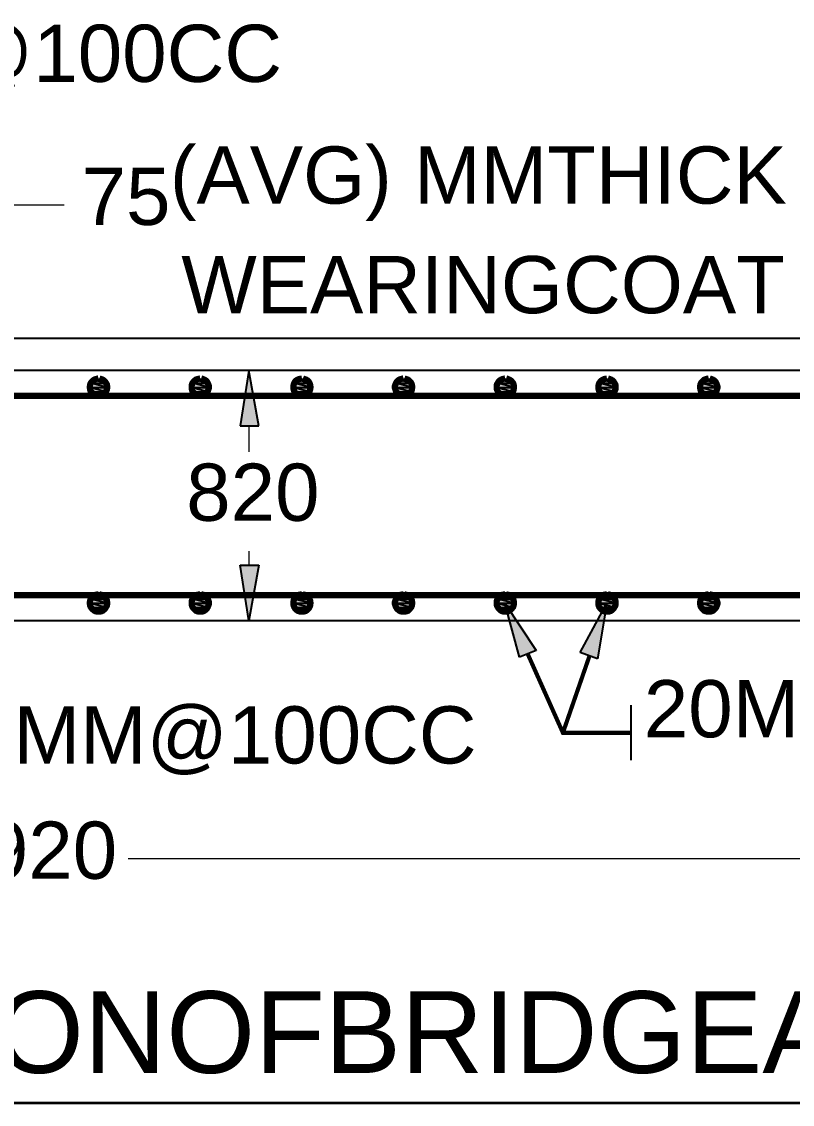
# Model space of a CAD drawing. Header units: millimetres. Extents: x 72 to 769, y 17 to 576.
# Drawn here: x 188.8 to 236, y 444.8 to 511 of the extents above; entities that cross this region are included whole.
import ezdxf

# ---------------------------------------------------------------- set-up
doc = ezdxf.new("R2010")
doc.units = ezdxf.units.MM
for name, color, linetype in [('H', 7, 'Continuous'), ('P', 7, 'Continuous'), ('T', 7, 'Continuous')]:
    doc.layers.add(name, color=color, linetype=linetype)

msp = doc.modelspace()

# ---------------------------------------------------------------- hatches: boundary and pattern name
at = {"layer": 'H', "linetype": 'Continuous'}
for points in [[(202.195, 486.269), (202.741, 489.656), (203.341, 486.269), (202.195, 486.269)], [(193.005, 488.597), (193.093, 488.862), (193.993, 488.862), (194.063, 488.597), (193.005, 488.597)], [(193.093, 488.862), (193.269, 489.056), (193.763, 489.056), (193.993, 488.862), (193.093, 488.862)], [(193.269, 489.056), (193.516, 489.109), (193.763, 489.056), (193.269, 489.056)], [(199.231, 488.597), (199.319, 488.862), (200.201, 488.862), (200.29, 488.597), (199.231, 488.597)], [(199.319, 488.862), (199.496, 489.056), (199.99, 489.056), (200.201, 488.862), (199.319, 488.862)], [(199.496, 489.056), (199.743, 489.109), (199.99, 489.056), (199.496, 489.056)], [(205.458, 488.597), (205.546, 488.862), (206.428, 488.862), (206.516, 488.597), (205.458, 488.597)], [(205.546, 488.862), (205.705, 489.056), (206.216, 489.056), (206.428, 488.862), (205.546, 488.862)], [(205.705, 489.056), (205.969, 489.109), (206.216, 489.056), (205.705, 489.056)], [(211.684, 488.597), (211.755, 488.862), (212.654, 488.862), (212.743, 488.597), (211.684, 488.597)], [(211.755, 488.862), (211.931, 489.056), (212.443, 489.056), (212.654, 488.862), (211.755, 488.862)], [(211.931, 489.056), (212.196, 489.109), (212.443, 489.056), (211.931, 489.056)], [(217.893, 488.597), (217.981, 488.862), (218.881, 488.862), (218.952, 488.597), (217.893, 488.597)], [(217.981, 488.862), (218.158, 489.056), (218.669, 489.056), (218.881, 488.862), (217.981, 488.862)], [(218.158, 489.056), (218.405, 489.109), (218.669, 489.056), (218.158, 489.056)], [(224.12, 488.597), (224.208, 488.862), (225.108, 488.862), (225.178, 488.597), (224.12, 488.597)], [(224.208, 488.862), (224.384, 489.056), (224.896, 489.056), (225.108, 488.862), (224.208, 488.862)], [(224.384, 489.056), (224.631, 489.109), (224.896, 489.056), (224.384, 489.056)], [(230.346, 488.597), (230.434, 488.862), (231.316, 488.862), (231.405, 488.597), (230.346, 488.597)], [(230.434, 488.862), (230.593, 489.056), (231.158, 489.056), (231.316, 488.862), (230.434, 488.862)], [(230.593, 489.056), (230.858, 489.109), (231.158, 489.056), (230.593, 489.056)], [(193.093, 488.35), (193.005, 488.597), (194.063, 488.597), (193.993, 488.35), (193.093, 488.35)], [(193.516, 488.086), (193.269, 488.174), (193.093, 488.35), (193.763, 488.174), (193.516, 488.086)], [(193.763, 488.174), (193.093, 488.35), (193.993, 488.35), (193.763, 488.174)], [(199.319, 488.35), (199.231, 488.597), (200.29, 488.597), (200.201, 488.35), (199.319, 488.35)], [(199.743, 488.086), (199.496, 488.174), (199.319, 488.35), (199.99, 488.174), (199.743, 488.086)], [(199.99, 488.174), (199.319, 488.35), (200.201, 488.35), (199.99, 488.174)], [(205.546, 488.35), (205.458, 488.597), (206.516, 488.597), (206.428, 488.35), (205.546, 488.35)], [(205.969, 488.086), (205.705, 488.174), (205.546, 488.35), (206.216, 488.174), (205.969, 488.086)], [(206.216, 488.174), (205.546, 488.35), (206.428, 488.35), (206.216, 488.174)], [(211.755, 488.35), (211.684, 488.597), (212.743, 488.597), (212.654, 488.35), (211.755, 488.35)], [(212.196, 488.086), (211.931, 488.174), (211.755, 488.35), (212.443, 488.174), (212.196, 488.086)], [(212.443, 488.174), (211.755, 488.35), (212.654, 488.35), (212.443, 488.174)], [(217.981, 488.35), (217.893, 488.597), (218.952, 488.597), (218.881, 488.35), (217.981, 488.35)], [(218.405, 488.086), (218.158, 488.174), (217.981, 488.35), (218.669, 488.174), (218.405, 488.086)], [(218.669, 488.174), (217.981, 488.35), (218.881, 488.35), (218.669, 488.174)], [(224.208, 488.35), (224.12, 488.597), (225.178, 488.597), (225.108, 488.35), (224.208, 488.35)], [(224.631, 488.086), (224.384, 488.174), (224.208, 488.35), (224.896, 488.174), (224.631, 488.086)], [(224.896, 488.174), (224.208, 488.35), (225.108, 488.35), (224.896, 488.174)], [(230.434, 488.35), (230.346, 488.597), (231.405, 488.597), (231.316, 488.35), (230.434, 488.35)], [(230.858, 488.086), (230.593, 488.174), (230.434, 488.35), (231.158, 488.174), (230.858, 488.086)], [(231.158, 488.174), (230.434, 488.35), (231.316, 488.35), (231.158, 488.174)], [(202.741, 474.327), (202.195, 477.714), (203.341, 477.714), (202.741, 474.327)], [(193.005, 475.386), (193.093, 475.65), (193.993, 475.65), (194.063, 475.386), (193.005, 475.386)], [(193.093, 475.65), (193.269, 475.809), (193.763, 475.809), (193.993, 475.65), (193.093, 475.65)], [(193.269, 475.809), (193.516, 475.897), (193.763, 475.809), (193.269, 475.809)], [(199.231, 475.386), (199.319, 475.65), (200.201, 475.65), (200.29, 475.386), (199.231, 475.386)], [(199.319, 475.65), (199.496, 475.809), (199.99, 475.809), (200.201, 475.65), (199.319, 475.65)], [(199.496, 475.809), (199.743, 475.897), (199.99, 475.809), (199.496, 475.809)], [(205.458, 475.386), (205.546, 475.65), (206.428, 475.65), (206.516, 475.386), (205.458, 475.386)], [(205.546, 475.65), (205.705, 475.809), (206.216, 475.809), (206.428, 475.65), (205.546, 475.65)], [(205.705, 475.809), (205.969, 475.897), (206.216, 475.809), (205.705, 475.809)], [(211.684, 475.386), (211.755, 475.65), (212.654, 475.65), (212.743, 475.386), (211.684, 475.386)], [(211.755, 475.65), (211.931, 475.809), (212.443, 475.809), (212.654, 475.65), (211.755, 475.65)], [(211.931, 475.809), (212.196, 475.897), (212.443, 475.809), (211.931, 475.809)], [(217.893, 475.386), (217.981, 475.65), (218.881, 475.65), (218.952, 475.386), (217.893, 475.386)], [(217.981, 475.65), (218.158, 475.809), (218.669, 475.809), (218.881, 475.65), (217.981, 475.65)], [(218.158, 475.809), (218.405, 475.897), (218.669, 475.809), (218.158, 475.809)], [(224.12, 475.386), (224.208, 475.65), (225.108, 475.65), (225.178, 475.386), (224.12, 475.386)], [(224.208, 475.65), (224.384, 475.809), (224.896, 475.809), (225.108, 475.65), (224.208, 475.65)], [(224.384, 475.809), (224.631, 475.897), (224.896, 475.809), (224.384, 475.809)], [(230.346, 475.386), (230.434, 475.65), (231.316, 475.65), (231.405, 475.386), (230.346, 475.386)], [(230.434, 475.65), (230.593, 475.809), (231.158, 475.809), (231.316, 475.65), (230.434, 475.65)], [(230.593, 475.809), (230.858, 475.897), (231.158, 475.809), (230.593, 475.809)], [(193.093, 475.139), (193.005, 475.386), (194.063, 475.386), (193.993, 475.139), (193.093, 475.139)], [(193.516, 474.839), (193.269, 474.927), (193.093, 475.139), (193.763, 474.927), (193.516, 474.839)], [(193.763, 474.927), (193.093, 475.139), (193.993, 475.139), (193.763, 474.927)], [(199.319, 475.139), (199.231, 475.386), (200.29, 475.386), (200.201, 475.139), (199.319, 475.139)], [(199.743, 474.839), (199.496, 474.927), (199.319, 475.139), (199.99, 474.927), (199.743, 474.839)], [(199.99, 474.927), (199.319, 475.139), (200.201, 475.139), (199.99, 474.927)], [(205.546, 475.139), (205.458, 475.386), (206.516, 475.386), (206.428, 475.139), (205.546, 475.139)], [(205.969, 474.839), (205.705, 474.927), (205.546, 475.139), (206.216, 474.927), (205.969, 474.839)], [(206.216, 474.927), (205.546, 475.139), (206.428, 475.139), (206.216, 474.927)], [(211.755, 475.139), (211.684, 475.386), (212.743, 475.386), (212.654, 475.139), (211.755, 475.139)], [(212.196, 474.839), (211.931, 474.927), (211.755, 475.139), (212.443, 474.927), (212.196, 474.839)], [(212.443, 474.927), (211.755, 475.139), (212.654, 475.139), (212.443, 474.927)], [(217.981, 475.139), (217.893, 475.386), (218.952, 475.386), (218.881, 475.139), (217.981, 475.139)], [(218.405, 474.839), (218.158, 474.927), (217.981, 475.139), (218.669, 474.927), (218.405, 474.839)], [(218.669, 474.927), (217.981, 475.139), (218.881, 475.139), (218.669, 474.927)], [(219.304, 472.087), (218.405, 475.386), (220.31, 472.511), (219.304, 472.087)], [(224.084, 471.999), (223.026, 472.387), (224.631, 475.386), (224.084, 471.999)], [(224.208, 475.139), (224.12, 475.386), (225.178, 475.386), (225.108, 475.139), (224.208, 475.139)], [(224.631, 474.839), (224.384, 474.927), (224.208, 475.139), (224.896, 474.927), (224.631, 474.839)], [(224.896, 474.927), (224.208, 475.139), (225.108, 475.139), (224.896, 474.927)], [(230.434, 475.139), (230.346, 475.386), (231.405, 475.386), (231.316, 475.139), (230.434, 475.139)], [(230.858, 474.839), (230.593, 474.927), (230.434, 475.139), (231.158, 474.927), (230.858, 474.839)], [(231.158, 474.927), (230.434, 475.139), (231.316, 475.139), (231.158, 474.927)]]:
    msp.add_hatch(color=256, dxfattribs=at).paths.add_polyline_path(points)

# ---------------------------------------------------------------- linework, layer by layer
at = {"layer": 'P'}
for points, const_width in [([(191.435, 499.78), (188.048, 499.78), (188.048, 498.334)], 0.085), ([(138.783, 491.613), (249.308, 491.613)], 0.127), ([(138.942, 489.656), (249.132, 489.656)], 0.127), ([(202.071, 489.656), (204.047, 489.656)], 0.085), ([(193.534, 489.162), (193.375, 489.126), (193.287, 489.091), (193.199, 489.038), (193.128, 488.968), (193.058, 488.879), (193.022, 488.791), (193.005, 488.685), (193.005, 488.58), (193.022, 488.474), (193.058, 488.368), (193.128, 488.297), (193.199, 488.227), (193.287, 488.156), (193.375, 488.121), (193.481, 488.103), (193.587, 488.103), (193.693, 488.121), (193.781, 488.156), (193.869, 488.227), (193.94, 488.297), (193.993, 488.368), (194.045, 488.474), (194.063, 488.58), (194.063, 488.685), (194.045, 488.791), (193.993, 488.879), (193.94, 488.968), (193.869, 489.038), (193.781, 489.091), (193.693, 489.126), (193.587, 489.162)], 0.381), ([(199.76, 489.162), (199.602, 489.126), (199.496, 489.091), (199.425, 489.038), (199.355, 488.968), (199.284, 488.879), (199.249, 488.791), (199.231, 488.685), (199.231, 488.58), (199.249, 488.474), (199.284, 488.368), (199.355, 488.297), (199.425, 488.227), (199.496, 488.156), (199.602, 488.121), (199.708, 488.103), (199.813, 488.103), (199.919, 488.121), (200.007, 488.156), (200.096, 488.227), (200.166, 488.297), (200.219, 488.368), (200.254, 488.474), (200.29, 488.58), (200.29, 488.685), (200.254, 488.791), (200.219, 488.879), (200.166, 488.968), (200.096, 489.038), (200.007, 489.091), (199.919, 489.126), (199.813, 489.162)], 0.381), ([(205.987, 489.162), (205.828, 489.126), (205.722, 489.091), (205.634, 489.038), (205.564, 488.968), (205.511, 488.879), (205.475, 488.791), (205.458, 488.685), (205.458, 488.58), (205.475, 488.474), (205.511, 488.368), (205.564, 488.297), (205.634, 488.227), (205.722, 488.156), (205.828, 488.121), (205.916, 488.103), (206.04, 488.103), (206.128, 488.121), (206.234, 488.156), (206.322, 488.227), (206.393, 488.297), (206.446, 488.368), (206.481, 488.474), (206.498, 488.58), (206.498, 488.685), (206.481, 488.791), (206.446, 488.879), (206.393, 488.968), (206.322, 489.038), (206.234, 489.091), (206.128, 489.126), (206.04, 489.162)], 0.381), ([(212.196, 489.162), (212.037, 489.126), (211.949, 489.091), (211.861, 489.038), (211.79, 488.968), (211.737, 488.879), (211.702, 488.791), (211.667, 488.685), (211.667, 488.58), (211.702, 488.474), (211.737, 488.368), (211.79, 488.297), (211.861, 488.227), (211.949, 488.156), (212.037, 488.121), (212.143, 488.103), (212.249, 488.103), (212.355, 488.121), (212.46, 488.156), (212.531, 488.227), (212.602, 488.297), (212.672, 488.368), (212.707, 488.474), (212.725, 488.58), (212.725, 488.685), (212.707, 488.791), (212.672, 488.879), (212.602, 488.968), (212.531, 489.038), (212.46, 489.091), (212.355, 489.126), (212.249, 489.162)], 0.381), ([(218.422, 489.162), (218.264, 489.126), (218.175, 489.091), (218.087, 489.038), (218.017, 488.968), (217.964, 488.879), (217.911, 488.791), (217.893, 488.685), (217.893, 488.58), (217.911, 488.474), (217.964, 488.368), (218.017, 488.297), (218.087, 488.227), (218.175, 488.156), (218.264, 488.121), (218.369, 488.103), (218.475, 488.103), (218.581, 488.121), (218.669, 488.156), (218.758, 488.227), (218.828, 488.297), (218.899, 488.368), (218.934, 488.474), (218.952, 488.58), (218.952, 488.685), (218.934, 488.791), (218.899, 488.879), (218.828, 488.968), (218.758, 489.038), (218.669, 489.091), (218.581, 489.126), (218.475, 489.162)], 0.381), ([(224.649, 489.162), (224.49, 489.126), (224.402, 489.091), (224.314, 489.038), (224.243, 488.968), (224.173, 488.879), (224.137, 488.791), (224.12, 488.685), (224.12, 488.58), (224.137, 488.474), (224.173, 488.368), (224.243, 488.297), (224.314, 488.227), (224.402, 488.156), (224.49, 488.121), (224.596, 488.103), (224.702, 488.103), (224.808, 488.121), (224.896, 488.156), (224.984, 488.227), (225.055, 488.297), (225.108, 488.368), (225.16, 488.474), (225.178, 488.58), (225.178, 488.685), (225.16, 488.791), (225.108, 488.879), (225.055, 488.968), (224.984, 489.038), (224.896, 489.091), (224.808, 489.126), (224.702, 489.162)], 0.381), ([(230.875, 489.162), (230.717, 489.126), (230.611, 489.091), (230.54, 489.038), (230.47, 488.968), (230.399, 488.879), (230.364, 488.791), (230.346, 488.685), (230.346, 488.58), (230.364, 488.474), (230.399, 488.368), (230.47, 488.297), (230.54, 488.227), (230.611, 488.156), (230.717, 488.121), (230.823, 488.103), (230.928, 488.103), (231.034, 488.121), (231.122, 488.156), (231.211, 488.227), (231.281, 488.297), (231.334, 488.368), (231.369, 488.474), (231.405, 488.58), (231.405, 488.685), (231.369, 488.791), (231.334, 488.879), (231.281, 488.968), (231.211, 489.038), (231.122, 489.091), (231.034, 489.126), (230.928, 489.162)], 0.381), ([(130.687, 488.103), (256.293, 488.103)], 0.381), ([(202.741, 486.269), (202.741, 484.664)], 0.085), ([(202.741, 477.732), (202.741, 478.614)], 0.085), ([(130.687, 475.897), (256.293, 475.897)], 0.381), ([(193.534, 475.95), (193.375, 475.933), (193.287, 475.88), (193.199, 475.827), (193.128, 475.756), (193.058, 475.668), (193.022, 475.58), (193.005, 475.474), (193.005, 475.368), (193.022, 475.262), (193.058, 475.174), (193.128, 475.086), (193.199, 475.015), (193.287, 474.945), (193.375, 474.909), (193.481, 474.892), (193.587, 474.892), (193.693, 474.909), (193.781, 474.945), (193.869, 475.015), (193.94, 475.086), (193.993, 475.174), (194.045, 475.262), (194.063, 475.368), (194.063, 475.474), (194.045, 475.58), (193.993, 475.668), (193.94, 475.756), (193.869, 475.827), (193.781, 475.88), (193.693, 475.933), (193.587, 475.95)], 0.381), ([(199.76, 475.95), (199.602, 475.933), (199.496, 475.88), (199.425, 475.827), (199.355, 475.756), (199.284, 475.668), (199.249, 475.58), (199.231, 475.474), (199.231, 475.368), (199.249, 475.262), (199.284, 475.174), (199.355, 475.086), (199.425, 475.015), (199.496, 474.945), (199.602, 474.909), (199.708, 474.892), (199.813, 474.892), (199.919, 474.909), (200.007, 474.945), (200.096, 475.015), (200.166, 475.086), (200.219, 475.174), (200.254, 475.262), (200.29, 475.368), (200.29, 475.474), (200.254, 475.58), (200.219, 475.668), (200.166, 475.756), (200.096, 475.827), (200.007, 475.88), (199.919, 475.933), (199.813, 475.95)], 0.381), ([(205.987, 475.95), (205.828, 475.933), (205.722, 475.88), (205.634, 475.827), (205.564, 475.756), (205.511, 475.668), (205.475, 475.58), (205.458, 475.474), (205.458, 475.368), (205.475, 475.262), (205.511, 475.174), (205.564, 475.086), (205.634, 475.015), (205.722, 474.945), (205.828, 474.909), (205.916, 474.892), (206.04, 474.892), (206.128, 474.909), (206.234, 474.945), (206.322, 475.015), (206.393, 475.086), (206.446, 475.174), (206.481, 475.262), (206.498, 475.368), (206.498, 475.474), (206.481, 475.58), (206.446, 475.668), (206.393, 475.756), (206.322, 475.827), (206.234, 475.88), (206.128, 475.933), (206.04, 475.95)], 0.381), ([(212.196, 475.95), (212.037, 475.933), (211.949, 475.88), (211.861, 475.827), (211.79, 475.756), (211.737, 475.668), (211.702, 475.58), (211.667, 475.474), (211.667, 475.368), (211.702, 475.262), (211.737, 475.174), (211.79, 475.086), (211.861, 475.015), (211.949, 474.945), (212.037, 474.909), (212.143, 474.892), (212.249, 474.892), (212.355, 474.909), (212.46, 474.945), (212.531, 475.015), (212.602, 475.086), (212.672, 475.174), (212.707, 475.262), (212.725, 475.368), (212.725, 475.474), (212.707, 475.58), (212.672, 475.668), (212.602, 475.756), (212.531, 475.827), (212.46, 475.88), (212.355, 475.933), (212.249, 475.95)], 0.381), ([(218.422, 475.95), (218.264, 475.933), (218.175, 475.88), (218.087, 475.827), (218.017, 475.756), (217.964, 475.668), (217.911, 475.58), (217.893, 475.474), (217.893, 475.368), (217.911, 475.262), (217.964, 475.174), (218.017, 475.086), (218.087, 475.015), (218.175, 474.945), (218.264, 474.909), (218.369, 474.892), (218.475, 474.892), (218.581, 474.909), (218.669, 474.945), (218.758, 475.015), (218.828, 475.086), (218.899, 475.174), (218.934, 475.262), (218.952, 475.368), (218.952, 475.474), (218.934, 475.58), (218.899, 475.668), (218.828, 475.756), (218.758, 475.827), (218.669, 475.88), (218.581, 475.933), (218.475, 475.95)], 0.381), ([(224.649, 475.95), (224.49, 475.933), (224.402, 475.88), (224.314, 475.827), (224.243, 475.756), (224.173, 475.668), (224.137, 475.58), (224.12, 475.474), (224.12, 475.368), (224.137, 475.262), (224.173, 475.174), (224.243, 475.086), (224.314, 475.015), (224.402, 474.945), (224.49, 474.909), (224.596, 474.892), (224.702, 474.892), (224.808, 474.909), (224.896, 474.945), (224.984, 475.015), (225.055, 475.086), (225.108, 475.174), (225.16, 475.262), (225.178, 475.368), (225.178, 475.474), (225.16, 475.58), (225.108, 475.668), (225.055, 475.756), (224.984, 475.827), (224.896, 475.88), (224.808, 475.933), (224.702, 475.95)], 0.381), ([(230.875, 475.95), (230.717, 475.933), (230.611, 475.88), (230.54, 475.827), (230.47, 475.756), (230.399, 475.668), (230.364, 475.58), (230.346, 475.474), (230.346, 475.368), (230.364, 475.262), (230.399, 475.174), (230.47, 475.086), (230.54, 475.015), (230.611, 474.945), (230.717, 474.909), (230.823, 474.892), (230.928, 474.892), (231.034, 474.909), (231.122, 474.945), (231.211, 475.015), (231.281, 475.086), (231.334, 475.174), (231.369, 475.262), (231.405, 475.368), (231.405, 475.474), (231.369, 475.58), (231.334, 475.668), (231.281, 475.756), (231.211, 475.827), (231.122, 475.88), (231.034, 475.933), (230.928, 475.95)], 0.381), ([(130.263, 474.345), (257.81, 474.345)], 0.127), ([(202.071, 474.345), (204.047, 474.345)], 0.085), ([(219.798, 472.299), (221.95, 467.483), (226.113, 467.483)], 0.254), ([(223.573, 472.175), (221.95, 467.483)], 0.254), ([(226.113, 469.177), (226.113, 465.79)], 0.127), ([(254.476, 459.775), (195.333, 459.775)], 0.085), ([(141.781, 444.835), (262.767, 444.835)], 0.169)]:
    msp.add_lwpolyline(points, dxfattribs=dict(at, const_width=const_width))
for points in [[(202.741, 489.656), (202.195, 486.269)], [(203.341, 486.269), (202.741, 489.656)], [(193.093, 488.862), (193.005, 488.597)], [(193.252, 489.073), (193.093, 488.862)], [(193.093, 488.862), (193.975, 488.862)], [(194.063, 488.597), (193.093, 488.862)], [(194.063, 488.597), (193.093, 488.862)], [(193.093, 488.862), (193.975, 488.862)], [(193.516, 489.109), (193.252, 489.073)], [(193.252, 489.073), (193.763, 489.073)], [(193.975, 488.862), (193.252, 489.073)], [(193.975, 488.862), (193.252, 489.073)], [(193.252, 489.073), (193.763, 489.073)], [(193.763, 489.073), (193.516, 489.109)], [(193.763, 489.073), (193.975, 488.862)], [(193.975, 488.862), (194.063, 488.597)], [(199.319, 488.862), (199.231, 488.597)], [(199.478, 489.073), (199.319, 488.862)], [(199.319, 488.862), (200.201, 488.862)], [(200.29, 488.597), (199.319, 488.862)], [(200.29, 488.597), (199.319, 488.862)], [(199.319, 488.862), (200.201, 488.862)], [(199.725, 489.109), (199.478, 489.073)], [(199.478, 489.073), (199.99, 489.073)], [(200.201, 488.862), (199.478, 489.073)], [(200.201, 488.862), (199.478, 489.073)], [(199.478, 489.073), (199.99, 489.073)], [(199.99, 489.073), (199.725, 489.109)], [(199.99, 489.073), (200.201, 488.862)], [(200.201, 488.862), (200.29, 488.597)], [(205.528, 488.862), (205.458, 488.597)], [(205.705, 489.073), (205.528, 488.862)], [(205.528, 488.862), (206.428, 488.862)], [(206.516, 488.597), (205.528, 488.862)], [(206.516, 488.597), (205.528, 488.862)], [(205.528, 488.862), (206.428, 488.862)], [(205.952, 489.109), (205.705, 489.073)], [(205.705, 489.073), (206.216, 489.073)], [(206.428, 488.862), (205.705, 489.073)], [(206.428, 488.862), (205.705, 489.073)], [(205.705, 489.073), (206.216, 489.073)], [(206.216, 489.073), (205.952, 489.109)], [(206.216, 489.073), (206.428, 488.862)], [(206.428, 488.862), (206.516, 488.597)], [(211.755, 488.862), (211.667, 488.597)], [(211.931, 489.073), (211.755, 488.862)], [(211.755, 488.862), (212.654, 488.862)], [(212.725, 488.597), (211.755, 488.862)], [(212.725, 488.597), (211.755, 488.862)], [(211.755, 488.862), (212.654, 488.862)], [(212.178, 489.109), (211.931, 489.073)], [(211.931, 489.073), (212.425, 489.073)], [(212.654, 488.862), (211.931, 489.073)], [(212.654, 488.862), (211.931, 489.073)], [(211.931, 489.073), (212.425, 489.073)], [(212.425, 489.073), (212.178, 489.109)], [(212.425, 489.073), (212.654, 488.862)], [(212.654, 488.862), (212.725, 488.597)], [(217.981, 488.862), (217.893, 488.597)], [(218.158, 489.073), (217.981, 488.862)], [(217.981, 488.862), (218.863, 488.862)], [(218.952, 488.597), (217.981, 488.862)], [(218.952, 488.597), (217.981, 488.862)], [(217.981, 488.862), (218.863, 488.862)], [(218.405, 489.109), (218.158, 489.073)], [(218.158, 489.073), (218.652, 489.073)], [(218.863, 488.862), (218.158, 489.073)], [(218.863, 488.862), (218.158, 489.073)], [(218.158, 489.073), (218.652, 489.073)], [(218.652, 489.073), (218.405, 489.109)], [(218.652, 489.073), (218.863, 488.862)], [(218.863, 488.862), (218.952, 488.597)], [(224.208, 488.862), (224.12, 488.597)], [(224.367, 489.073), (224.208, 488.862)], [(224.208, 488.862), (225.09, 488.862)], [(225.178, 488.597), (224.208, 488.862)], [(225.178, 488.597), (224.208, 488.862)], [(224.208, 488.862), (225.09, 488.862)], [(224.631, 489.109), (224.367, 489.073)], [(224.367, 489.073), (224.878, 489.073)], [(225.09, 488.862), (224.367, 489.073)], [(225.09, 488.862), (224.367, 489.073)], [(224.367, 489.073), (224.878, 489.073)], [(224.878, 489.073), (224.631, 489.109)], [(224.878, 489.073), (225.09, 488.862)], [(225.09, 488.862), (225.178, 488.597)], [(230.417, 488.862), (230.346, 488.597)], [(230.593, 489.073), (230.417, 488.862)], [(230.417, 488.862), (231.316, 488.862)], [(231.405, 488.597), (230.417, 488.862)], [(231.405, 488.597), (230.417, 488.862)], [(230.417, 488.862), (231.316, 488.862)], [(230.858, 489.109), (230.593, 489.073)], [(230.593, 489.073), (231.14, 489.073)], [(231.316, 488.862), (230.593, 489.073)], [(231.316, 488.862), (230.593, 489.073)], [(230.593, 489.073), (231.14, 489.073)], [(231.14, 489.073), (230.858, 489.109)], [(231.14, 489.073), (231.316, 488.862)], [(231.316, 488.862), (231.405, 488.597)], [(193.005, 488.597), (194.063, 488.597)], [(193.975, 488.35), (193.005, 488.597)], [(193.005, 488.597), (193.093, 488.35)], [(193.975, 488.35), (193.005, 488.597)], [(193.005, 488.597), (194.063, 488.597)], [(193.093, 488.35), (193.975, 488.35)], [(193.093, 488.35), (193.252, 488.174)], [(193.763, 488.174), (193.093, 488.35)], [(193.093, 488.35), (193.975, 488.35)], [(193.763, 488.174), (193.093, 488.35)], [(193.975, 488.35), (193.763, 488.174)], [(194.063, 488.597), (193.975, 488.35)], [(199.231, 488.597), (200.29, 488.597)], [(200.201, 488.35), (199.231, 488.597)], [(199.231, 488.597), (199.319, 488.35)], [(200.201, 488.35), (199.231, 488.597)], [(199.231, 488.597), (200.29, 488.597)], [(199.319, 488.35), (200.201, 488.35)], [(199.319, 488.35), (199.478, 488.174)], [(199.99, 488.174), (199.319, 488.35)], [(199.319, 488.35), (200.201, 488.35)], [(199.99, 488.174), (199.319, 488.35)], [(200.201, 488.35), (199.99, 488.174)], [(200.29, 488.597), (200.201, 488.35)], [(205.458, 488.597), (206.516, 488.597)], [(206.428, 488.35), (205.458, 488.597)], [(205.458, 488.597), (205.528, 488.35)], [(206.428, 488.35), (205.458, 488.597)], [(205.458, 488.597), (206.516, 488.597)], [(205.528, 488.35), (206.428, 488.35)], [(205.528, 488.35), (205.705, 488.174)], [(206.216, 488.174), (205.528, 488.35)], [(205.528, 488.35), (206.428, 488.35)], [(206.216, 488.174), (205.528, 488.35)], [(206.428, 488.35), (206.216, 488.174)], [(206.516, 488.597), (206.428, 488.35)], [(211.667, 488.597), (212.725, 488.597)], [(212.654, 488.35), (211.667, 488.597)], [(211.667, 488.597), (211.755, 488.35)], [(212.654, 488.35), (211.667, 488.597)], [(211.667, 488.597), (212.725, 488.597)], [(211.755, 488.35), (212.654, 488.35)], [(211.755, 488.35), (211.931, 488.174)], [(212.425, 488.174), (211.755, 488.35)], [(211.755, 488.35), (212.654, 488.35)], [(212.425, 488.174), (211.755, 488.35)], [(212.654, 488.35), (212.425, 488.174)], [(212.725, 488.597), (212.654, 488.35)], [(217.893, 488.597), (218.952, 488.597)], [(218.863, 488.35), (217.893, 488.597)], [(217.893, 488.597), (217.981, 488.35)], [(218.863, 488.35), (217.893, 488.597)], [(217.893, 488.597), (218.952, 488.597)], [(217.981, 488.35), (218.863, 488.35)], [(217.981, 488.35), (218.158, 488.174)], [(218.652, 488.174), (217.981, 488.35)], [(217.981, 488.35), (218.863, 488.35)], [(218.652, 488.174), (217.981, 488.35)], [(218.863, 488.35), (218.652, 488.174)], [(218.952, 488.597), (218.863, 488.35)], [(224.12, 488.597), (225.178, 488.597)], [(225.09, 488.35), (224.12, 488.597)], [(224.12, 488.597), (224.208, 488.35)], [(225.09, 488.35), (224.12, 488.597)], [(224.12, 488.597), (225.178, 488.597)], [(224.208, 488.35), (225.09, 488.35)], [(224.208, 488.35), (224.367, 488.174)], [(224.878, 488.174), (224.208, 488.35)], [(224.208, 488.35), (225.09, 488.35)], [(224.878, 488.174), (224.208, 488.35)], [(225.09, 488.35), (224.878, 488.174)], [(225.178, 488.597), (225.09, 488.35)], [(230.346, 488.597), (231.405, 488.597)], [(231.316, 488.35), (230.346, 488.597)], [(230.346, 488.597), (230.417, 488.35)], [(231.316, 488.35), (230.346, 488.597)], [(230.346, 488.597), (231.405, 488.597)], [(230.417, 488.35), (231.316, 488.35)], [(230.417, 488.35), (230.593, 488.174)], [(231.14, 488.174), (230.417, 488.35)], [(230.417, 488.35), (231.316, 488.35)], [(231.14, 488.174), (230.417, 488.35)], [(231.316, 488.35), (231.14, 488.174)], [(231.405, 488.597), (231.316, 488.35)], [(193.252, 488.174), (193.763, 488.174)], [(193.252, 488.174), (193.763, 488.174)], [(193.516, 488.103), (193.252, 488.174)], [(193.763, 488.174), (193.516, 488.103)], [(199.478, 488.174), (199.99, 488.174)], [(199.478, 488.174), (199.99, 488.174)], [(199.725, 488.103), (199.478, 488.174)], [(199.99, 488.174), (199.725, 488.103)], [(205.705, 488.174), (206.216, 488.174)], [(205.705, 488.174), (206.216, 488.174)], [(205.952, 488.103), (205.705, 488.174)], [(206.216, 488.174), (205.952, 488.103)], [(211.931, 488.174), (212.425, 488.174)], [(211.931, 488.174), (212.425, 488.174)], [(212.178, 488.103), (211.931, 488.174)], [(212.425, 488.174), (212.178, 488.103)], [(218.158, 488.174), (218.652, 488.174)], [(218.158, 488.174), (218.652, 488.174)], [(218.405, 488.103), (218.158, 488.174)], [(218.652, 488.174), (218.405, 488.103)], [(224.367, 488.174), (224.878, 488.174)], [(224.367, 488.174), (224.878, 488.174)], [(224.631, 488.103), (224.367, 488.174)], [(224.878, 488.174), (224.631, 488.103)], [(230.593, 488.174), (231.14, 488.174)], [(230.593, 488.174), (231.14, 488.174)], [(230.858, 488.103), (230.593, 488.174)], [(231.14, 488.174), (230.858, 488.103)], [(202.195, 486.269), (203.341, 486.269)], [(202.195, 477.732), (203.341, 477.732)], [(202.741, 474.345), (202.195, 477.732)], [(203.341, 477.732), (202.741, 474.345)], [(193.093, 475.65), (193.005, 475.403)], [(193.252, 475.827), (193.093, 475.65)], [(193.093, 475.65), (193.975, 475.65)], [(194.063, 475.403), (193.093, 475.65)], [(194.063, 475.403), (193.093, 475.65)], [(193.093, 475.65), (193.975, 475.65)], [(193.516, 475.897), (193.252, 475.827)], [(193.252, 475.827), (193.763, 475.827)], [(193.975, 475.65), (193.252, 475.827)], [(193.975, 475.65), (193.252, 475.827)], [(193.252, 475.827), (193.763, 475.827)], [(193.763, 475.827), (193.516, 475.897)], [(193.763, 475.827), (193.975, 475.65)], [(193.975, 475.65), (194.063, 475.403)], [(199.319, 475.65), (199.231, 475.403)], [(199.478, 475.827), (199.319, 475.65)], [(199.319, 475.65), (200.201, 475.65)], [(200.29, 475.403), (199.319, 475.65)], [(200.29, 475.403), (199.319, 475.65)], [(199.319, 475.65), (200.201, 475.65)], [(199.725, 475.897), (199.478, 475.827)], [(199.478, 475.827), (199.99, 475.827)], [(200.201, 475.65), (199.478, 475.827)], [(200.201, 475.65), (199.478, 475.827)], [(199.478, 475.827), (199.99, 475.827)], [(199.99, 475.827), (199.725, 475.897)], [(199.99, 475.827), (200.201, 475.65)], [(200.201, 475.65), (200.29, 475.403)], [(205.528, 475.65), (205.458, 475.403)], [(205.705, 475.827), (205.528, 475.65)], [(205.528, 475.65), (206.428, 475.65)], [(206.516, 475.403), (205.528, 475.65)], [(206.516, 475.403), (205.528, 475.65)], [(205.528, 475.65), (206.428, 475.65)], [(205.952, 475.897), (205.705, 475.827)], [(205.705, 475.827), (206.216, 475.827)], [(206.428, 475.65), (205.705, 475.827)], [(206.428, 475.65), (205.705, 475.827)], [(205.705, 475.827), (206.216, 475.827)], [(206.216, 475.827), (205.952, 475.897)], [(206.216, 475.827), (206.428, 475.65)], [(206.428, 475.65), (206.516, 475.403)], [(211.755, 475.65), (211.667, 475.403)], [(211.931, 475.827), (211.755, 475.65)], [(211.755, 475.65), (212.654, 475.65)], [(212.725, 475.403), (211.755, 475.65)], [(212.725, 475.403), (211.755, 475.65)], [(211.755, 475.65), (212.654, 475.65)], [(212.178, 475.897), (211.931, 475.827)], [(211.931, 475.827), (212.425, 475.827)], [(212.654, 475.65), (211.931, 475.827)], [(212.654, 475.65), (211.931, 475.827)], [(211.931, 475.827), (212.425, 475.827)], [(212.425, 475.827), (212.178, 475.897)], [(212.425, 475.827), (212.654, 475.65)], [(212.654, 475.65), (212.725, 475.403)], [(217.981, 475.65), (217.893, 475.403)], [(218.158, 475.827), (217.981, 475.65)], [(217.981, 475.65), (218.863, 475.65)], [(218.952, 475.403), (217.981, 475.65)], [(218.952, 475.403), (217.981, 475.65)], [(217.981, 475.65), (218.863, 475.65)], [(218.405, 475.897), (218.158, 475.827)], [(218.158, 475.827), (218.652, 475.827)], [(218.863, 475.65), (218.158, 475.827)], [(218.863, 475.65), (218.158, 475.827)], [(218.158, 475.827), (218.652, 475.827)], [(218.652, 475.827), (218.405, 475.897)], [(218.652, 475.827), (218.863, 475.65)], [(218.863, 475.65), (218.952, 475.403)], [(224.208, 475.65), (224.12, 475.403)], [(224.367, 475.827), (224.208, 475.65)], [(224.208, 475.65), (225.09, 475.65)], [(225.178, 475.403), (224.208, 475.65)], [(225.178, 475.403), (224.208, 475.65)], [(224.208, 475.65), (225.09, 475.65)], [(224.631, 475.897), (224.367, 475.827)], [(224.367, 475.827), (224.878, 475.827)], [(225.09, 475.65), (224.367, 475.827)], [(225.09, 475.65), (224.367, 475.827)], [(224.367, 475.827), (224.878, 475.827)], [(224.878, 475.827), (224.631, 475.897)], [(224.878, 475.827), (225.09, 475.65)], [(225.09, 475.65), (225.178, 475.403)], [(230.417, 475.65), (230.346, 475.403)], [(230.593, 475.827), (230.417, 475.65)], [(230.417, 475.65), (231.316, 475.65)], [(231.405, 475.403), (230.417, 475.65)], [(231.405, 475.403), (230.417, 475.65)], [(230.417, 475.65), (231.316, 475.65)], [(230.858, 475.897), (230.593, 475.827)], [(230.593, 475.827), (231.14, 475.827)], [(231.316, 475.65), (230.593, 475.827)], [(231.316, 475.65), (230.593, 475.827)], [(230.593, 475.827), (231.14, 475.827)], [(231.14, 475.827), (230.858, 475.897)], [(231.14, 475.827), (231.316, 475.65)], [(231.316, 475.65), (231.405, 475.403)], [(193.005, 475.403), (194.063, 475.403)], [(193.975, 475.139), (193.005, 475.403)], [(193.005, 475.403), (193.093, 475.139)], [(193.975, 475.139), (193.005, 475.403)], [(193.005, 475.403), (194.063, 475.403)], [(193.093, 475.139), (193.975, 475.139)], [(193.093, 475.139), (193.252, 474.927)], [(193.763, 474.927), (193.093, 475.139)], [(193.093, 475.139), (193.975, 475.139)], [(193.763, 474.927), (193.093, 475.139)], [(193.975, 475.139), (193.763, 474.927)], [(194.063, 475.403), (193.975, 475.139)], [(199.231, 475.403), (200.29, 475.403)], [(200.201, 475.139), (199.231, 475.403)], [(199.231, 475.403), (199.319, 475.139)], [(200.201, 475.139), (199.231, 475.403)], [(199.231, 475.403), (200.29, 475.403)], [(199.319, 475.139), (200.201, 475.139)], [(199.319, 475.139), (199.478, 474.927)], [(199.99, 474.927), (199.319, 475.139)], [(199.319, 475.139), (200.201, 475.139)], [(199.99, 474.927), (199.319, 475.139)], [(200.201, 475.139), (199.99, 474.927)], [(200.29, 475.403), (200.201, 475.139)], [(205.458, 475.403), (206.516, 475.403)], [(206.428, 475.139), (205.458, 475.403)], [(205.458, 475.403), (205.528, 475.139)], [(206.428, 475.139), (205.458, 475.403)], [(205.458, 475.403), (206.516, 475.403)], [(205.528, 475.139), (206.428, 475.139)], [(205.528, 475.139), (205.705, 474.927)], [(206.216, 474.927), (205.528, 475.139)], [(205.528, 475.139), (206.428, 475.139)], [(206.216, 474.927), (205.528, 475.139)], [(206.428, 475.139), (206.216, 474.927)], [(206.516, 475.403), (206.428, 475.139)], [(211.667, 475.403), (212.725, 475.403)], [(212.654, 475.139), (211.667, 475.403)], [(211.667, 475.403), (211.755, 475.139)], [(212.654, 475.139), (211.667, 475.403)], [(211.667, 475.403), (212.725, 475.403)], [(211.755, 475.139), (212.654, 475.139)], [(211.755, 475.139), (211.931, 474.927)], [(212.425, 474.927), (211.755, 475.139)], [(211.755, 475.139), (212.654, 475.139)], [(212.425, 474.927), (211.755, 475.139)], [(212.654, 475.139), (212.425, 474.927)], [(212.725, 475.403), (212.654, 475.139)], [(217.893, 475.403), (218.952, 475.403)], [(218.863, 475.139), (217.893, 475.403)], [(217.893, 475.403), (217.981, 475.139)], [(218.863, 475.139), (217.893, 475.403)], [(217.893, 475.403), (218.952, 475.403)], [(217.981, 475.139), (218.863, 475.139)], [(217.981, 475.139), (218.158, 474.927)], [(218.652, 474.927), (217.981, 475.139)], [(217.981, 475.139), (218.863, 475.139)], [(218.652, 474.927), (217.981, 475.139)], [(219.287, 472.105), (218.405, 475.403)], [(218.405, 475.403), (220.31, 472.511)], [(218.863, 475.139), (218.652, 474.927)], [(218.952, 475.403), (218.863, 475.139)], [(223.008, 472.387), (224.631, 475.403)], [(224.631, 475.403), (224.067, 472.017)], [(224.12, 475.403), (225.178, 475.403)], [(225.09, 475.139), (224.12, 475.403)], [(224.12, 475.403), (224.208, 475.139)], [(225.09, 475.139), (224.12, 475.403)], [(224.12, 475.403), (225.178, 475.403)], [(224.208, 475.139), (225.09, 475.139)], [(224.208, 475.139), (224.367, 474.927)], [(224.878, 474.927), (224.208, 475.139)], [(224.208, 475.139), (225.09, 475.139)], [(224.878, 474.927), (224.208, 475.139)], [(225.09, 475.139), (224.878, 474.927)], [(225.178, 475.403), (225.09, 475.139)], [(230.346, 475.403), (231.405, 475.403)], [(231.316, 475.139), (230.346, 475.403)], [(230.346, 475.403), (230.417, 475.139)], [(231.316, 475.139), (230.346, 475.403)], [(230.346, 475.403), (231.405, 475.403)], [(230.417, 475.139), (231.316, 475.139)], [(230.417, 475.139), (230.593, 474.927)], [(231.14, 474.927), (230.417, 475.139)], [(230.417, 475.139), (231.316, 475.139)], [(231.14, 474.927), (230.417, 475.139)], [(231.316, 475.139), (231.14, 474.927)], [(231.405, 475.403), (231.316, 475.139)], [(193.252, 474.927), (193.763, 474.927)], [(193.252, 474.927), (193.763, 474.927)], [(193.516, 474.839), (193.252, 474.927)], [(193.763, 474.927), (193.516, 474.839)], [(199.478, 474.927), (199.99, 474.927)], [(199.478, 474.927), (199.99, 474.927)], [(199.725, 474.839), (199.478, 474.927)], [(199.99, 474.927), (199.725, 474.839)], [(205.705, 474.927), (206.216, 474.927)], [(205.705, 474.927), (206.216, 474.927)], [(205.952, 474.839), (205.705, 474.927)], [(206.216, 474.927), (205.952, 474.839)], [(211.931, 474.927), (212.425, 474.927)], [(211.931, 474.927), (212.425, 474.927)], [(212.178, 474.839), (211.931, 474.927)], [(212.425, 474.927), (212.178, 474.839)], [(218.158, 474.927), (218.652, 474.927)], [(218.158, 474.927), (218.652, 474.927)], [(218.405, 474.839), (218.158, 474.927)], [(218.652, 474.927), (218.405, 474.839)], [(224.367, 474.927), (224.878, 474.927)], [(224.367, 474.927), (224.878, 474.927)], [(224.631, 474.839), (224.367, 474.927)], [(224.878, 474.927), (224.631, 474.839)], [(230.593, 474.927), (231.14, 474.927)], [(230.593, 474.927), (231.14, 474.927)], [(230.858, 474.839), (230.593, 474.927)], [(231.14, 474.927), (230.858, 474.839)], [(220.31, 472.511), (219.287, 472.105)], [(224.067, 472.017), (223.008, 472.387)]]:
    msp.add_lwpolyline(points, dxfattribs=at)

# ---------------------------------------------------------------- texts
at = {"layer": 'T', "attachment_point": 7}
for s, insert, char_height in [('{\\fArial|b0|i0|c0|p18;12MM@100CC}', (171, 506.6), 3.5), ('{\\fArial|b0|i0|c0|p18;(AVG) MMTHICK}', (197.9, 498.8), 3.5), ('{\\fArial|b0|i0|c0|p18;75}', (192.5, 498.5), 3.5), ('{\\fArial|b0|i0|c0|p18;WEARINGCOAT}', (198.6, 493.1), 3.5), ('{\\fArial|b0|i0|c0|p18;820}', (198.9, 480.4), 3.5), ('{\\fArial|b0|i0|c0|p18;20MM@90CC}', (226.9, 466.5), 3.5), ('{\\fArial|b0|i0|c0|p18;12MM@100CC}', (182.9, 464.9), 3.5), ('{\\fArial|b0|i0|c0|p18;4920}', (183.8, 458.5), 3.5), ('{\\fArial|b0|i0|c0|p18;CROSSSECTIONOFBRIDGEATA-A}', (141.8, 446.6), 5)]:
    msp.add_mtext(s, dxfattribs=dict(at, insert=insert, char_height=char_height))

doc.saveas('drawing.dxf')
